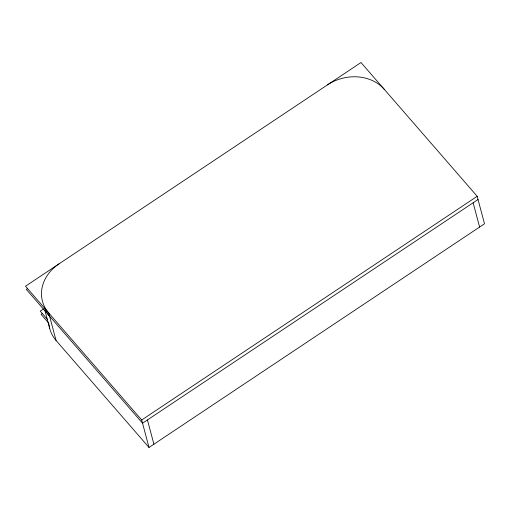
<?xml version="1.0" encoding="UTF-8"?>
<svg xmlns="http://www.w3.org/2000/svg" width="510" height="510" viewBox="0 0 510 510"><rect width="100%" height="100%" fill="white"/><g stroke="black" fill="none" stroke-linecap="round" stroke-linejoin="round"><path stroke-width="0.76" d="M27.674 288.539L26.354 289.419L142.551 423.198L478.042 199.506M43.554 308.926L40.245 311.132L47.538 319.528M42.419 313.459L41.093 314.338L48.909 323.34M141.697 419.991L477.188 196.299L360.991 62.52L25.5 286.212L141.697 419.991L149.009 447.48L484.5 223.788L477.188 196.299M48.973 324.532A41.227 34.38 -14.9 0 0 56.055 340.457L149.009 447.48M473.146 202.77L479.61 227.052M147.441 419.934L153.905 444.216M56.055 340.457L48.737 312.968A41.227 34.38 -14.9 0 1 59.052 263.842M44.867 310.303L49.712 328.517M49.591 316.174A41.227 34.38 -14.9 0 1 44.542 308.072M327.439 84.889A41.227 34.38 -14.9 0 1 384.228 89.275"/></g></svg>
